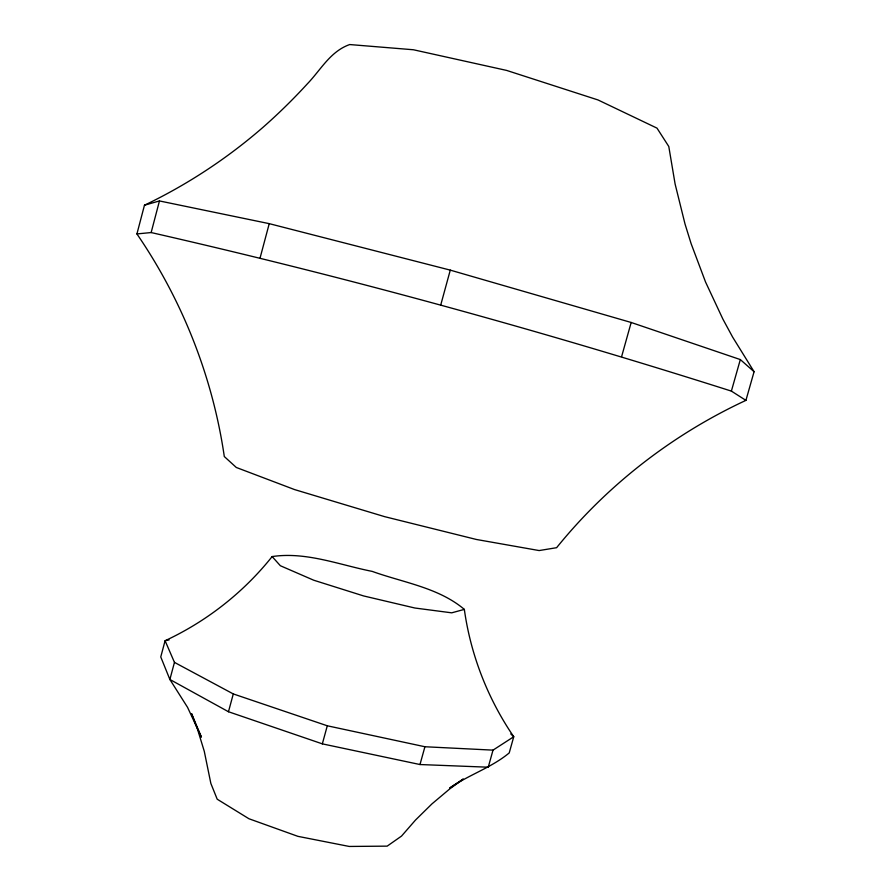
<?xml version="1.0" encoding="UTF-8"?>
<svg xmlns="http://www.w3.org/2000/svg" width="891" height="891" viewBox="0 0 891 891"><rect width="100%" height="100%" fill="white"/><g stroke="black" fill="none" stroke-linecap="round" stroke-linejoin="round"><path stroke-width="1.34" d="M136.924 233.932L144.465 205.208C187.388 184.66 227.45 158.264 263.346 127.023C278.76 113.447 293.44 99.035 307.317 83.877C320.838 69.843 330.271 51.4 349.695 44.55L413.435 49.762L506.645 70.422L598.028 99.959L657.001 128.137L668.785 146.48L675.111 184.014L685.012 223.986L691.104 243.611L705.538 282.001L722.868 319.067L732.591 337.032L754.076 371.714L745.923 400.371C672.783 434.351 607.339 484.949 556.608 547.698L539.133 550.56L476.373 539.467L384.6 516.646L294.576 489.582L236.304 467.474L224.298 456.537C212.693 376.949 182.354 300.278 136.924 233.932L151.147 232.551C346.655 277.157 540.291 330.294 731.377 391.104L745.923 400.371M151.147 232.551L159.456 200.943L269.238 223.652L450.278 270.129L631.173 322.475L740.332 359.574L754.076 371.714M260.139 257.755L269.238 223.652M463.008 779.157L449.777 788C468.8 774.814 491.264 767.797 509.218 752.928L513.751 736.734C487.8 698.822 470.682 654.896 464.334 609.388C438.506 587.57 403.189 582.569 372.204 571.387C339.371 564.894 306.036 551.473 272.134 556.574C243.588 592.404 206.612 621.406 165.091 640.718L174.458 662.381L169.88 679.477L187.556 707.354L201.411 737.124L191.598 713.691L197.512 729.206L204.284 751.325L210.855 783.445L217.204 799.205L248.945 818.751L297.917 836.348L349.227 846.45L387.173 846.138L401.529 836.081L415.484 820.076L431.957 803.882L449.665 788.981L463.209 779.124M510.777 733.928L513.751 736.734L493.013 750.133L488.246 767.207L419.984 764.534L322.342 743.862L228.475 711.742L233.286 693.933L174.458 662.381M440.677 305.223L450.278 270.129M322.342 743.862L327.287 725.786L233.286 693.933M419.984 764.534L424.918 746.747L493.013 750.133M621.64 356.534L631.173 322.475M731.377 391.104L740.332 359.574M144.465 205.208L159.456 200.943M464.334 609.388L451.715 612.83L414.894 608.018L363.673 595.956L313.755 580.23L280.353 565.729L272.134 556.574M169.078 639.916L165.091 640.718L160.759 656.934L169.88 679.477L228.475 711.742M327.287 725.786L424.918 746.747"/></g></svg>
